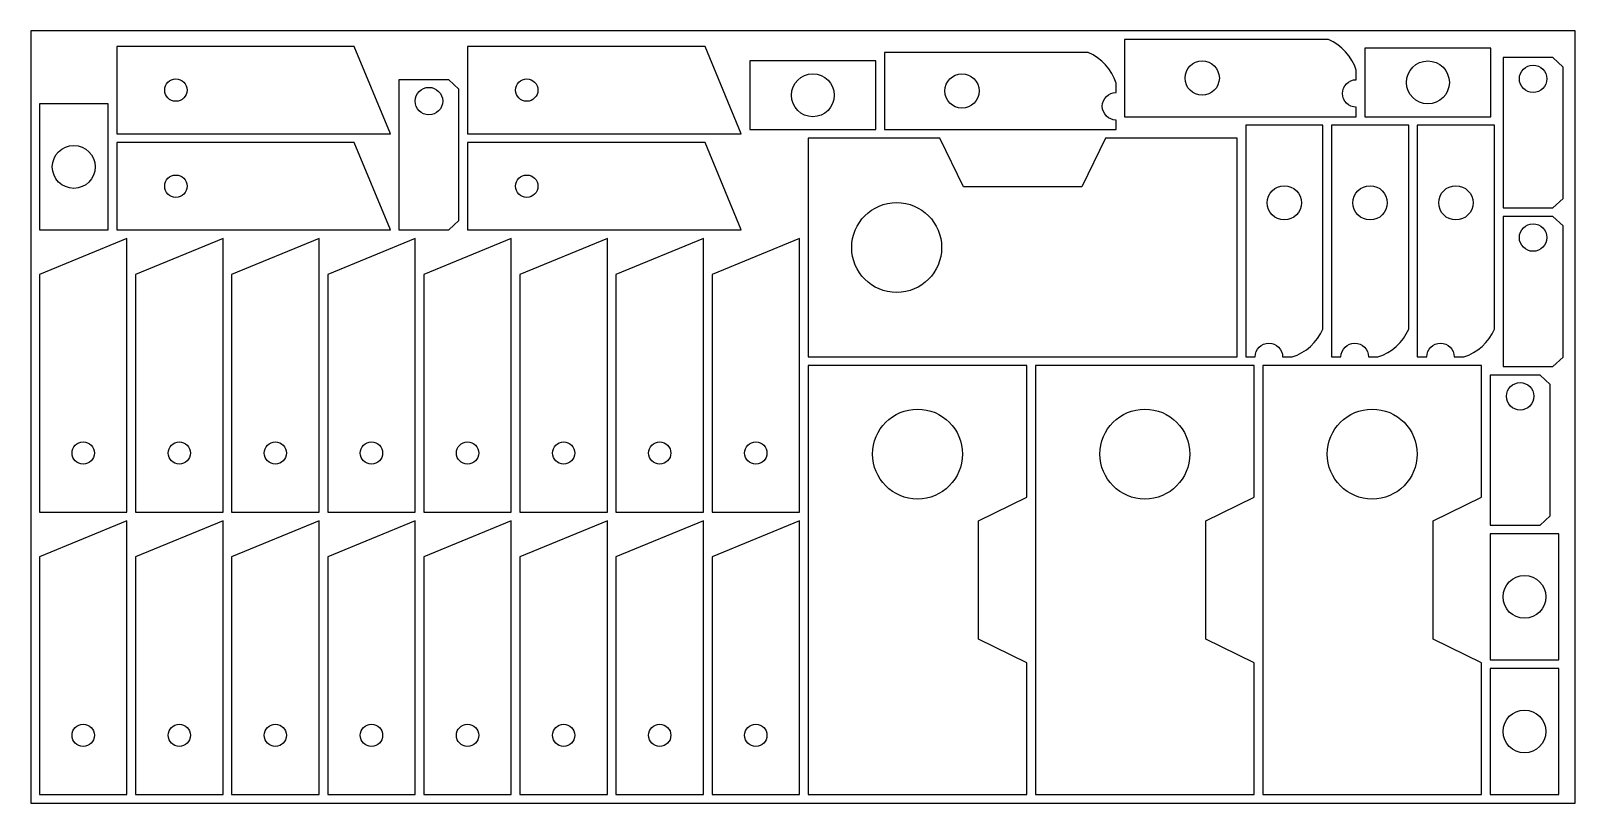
# Model space of a CAD drawing. Header units: metres. Extents: x 0 to 1800, y 0 to 900.
import ezdxf

# ---------------------------------------------------------------- set-up
doc = ezdxf.new("R2010")
doc.units = ezdxf.units.M

msp = doc.modelspace()

# ---------------------------------------------------------------- linework, layer by layer
for points in [[(0, 0), (1800, 0), (1800, 900), (0, 900)], [(419, 780), (377, 882), (100, 882), (100, 780)], [(828, 780), (786, 882), (509, 882), (509, 780)], [(838, 785), (984.9, 785), (984.9, 865), (838, 865)], [(1554.9, 800), (1701.8, 800), (1701.8, 880), (1554.9, 880)], [(1716, 868.8), (1716, 693.8), (1774.1, 693.8), (1786, 704.8), (1786, 857.9), (1774.1, 868.8)], [(429, 843), (429, 668), (487.1, 668), (499, 678.9), (499, 832.1), (487.1, 843)], [(10, 814.9), (10, 668), (90, 668), (90, 814.9)], [(906, 520), (1406, 520), (1406, 775), (1252.5, 775), (1225.1, 718.4), (1086.9, 718.4), (1059.5, 775), (906, 775)], [(419, 668), (377, 770), (100, 770), (100, 668)], [(828, 668), (786, 770), (509, 770), (509, 668)], [(1716, 683.8), (1716, 508.8), (1774.1, 508.8), (1786, 519.8), (1786, 672.9), (1774.1, 683.8)], [(112, 658), (10, 616), (10, 339), (112, 339)], [(224, 658), (122, 616), (122, 339), (224, 339)], [(336, 658), (234, 616), (234, 339), (336, 339)], [(448, 658), (346, 616), (346, 339), (448, 339)], [(560, 658), (458, 616), (458, 339), (560, 339)], [(672, 658), (570, 616), (570, 339), (672, 339)], [(784, 658), (682, 616), (682, 339), (784, 339)], [(896, 658), (794, 616), (794, 339), (896, 339)], [(906, 510), (906, 10), (1161, 10), (1161, 163.5), (1104.4, 190.9), (1104.4, 329.1), (1161, 356.5), (1161, 510)], [(1171, 510), (1171, 10), (1426, 10), (1426, 163.5), (1369.4, 190.9), (1369.4, 329.1), (1426, 356.5), (1426, 510)], [(1436, 510), (1436, 10), (1691, 10), (1691, 163.5), (1634.4, 190.9), (1634.4, 329.1), (1691, 356.5), (1691, 510)], [(1701, 498.8), (1701, 323.8), (1759.1, 323.8), (1771, 334.8), (1771, 487.9), (1759.1, 498.8)], [(112, 329), (10, 287), (10, 10), (112, 10)], [(224, 329), (122, 287), (122, 10), (224, 10)], [(336, 329), (234, 287), (234, 10), (336, 10)], [(448, 329), (346, 287), (346, 10), (448, 10)], [(560, 329), (458, 287), (458, 10), (560, 10)], [(672, 329), (570, 287), (570, 10), (672, 10)], [(784, 329), (682, 287), (682, 10), (784, 10)], [(896, 329), (794, 287), (794, 10), (896, 10)], [(1701, 313.8), (1701, 166.9), (1781, 166.9), (1781, 313.8)], [(1701, 156.9), (1701, 10), (1781, 10), (1781, 156.9)]]:
    msp.add_lwpolyline(points, close=True)
for points in [[(1274.9, 800), (1544.9, 800), (1544.9, 811.1, -1), (1544.9, 843.1), (1544.9, 854.1, 0.214209), (1512.5, 890), (1274.9, 890)], [(994.9, 785), (1264.9, 785), (1264.9, 796.1, -1), (1264.9, 828.1), (1264.9, 839.1, 0.214209), (1232.5, 875), (994.9, 875)], [(1345.3, 845, -1), (1385.3, 845, -1)], [(1603.4, 840, -1), (1653.4, 840, -1)], [(886.5, 825, -1), (936.5, 825, -1)], [(1065.3, 830, -1), (1105.3, 830, -1)], [(1751, 860.1, -1), (1751, 828.1, -1)], [(169, 844, -1), (169, 818, -1)], [(464, 834.2, -1), (464, 802.2, -1)], [(578, 844, -1), (578, 818, -1)], [(1416, 790), (1416, 520), (1427.1, 520, -1), (1459.1, 520), (1470.1, 520, 0.214209), (1506, 552.4), (1506, 790)], [(1516, 790), (1516, 520), (1527.1, 520, -1), (1559.1, 520), (1570.1, 520, 0.214209), (1606, 552.4), (1606, 790)], [(1616, 790), (1616, 520), (1627.1, 520, -1), (1659.1, 520), (1670.1, 520, 0.214209), (1706, 552.4), (1706, 790)], [(50, 766.5, -1), (50, 716.5, -1)], [(169, 732, -1), (169, 706, -1)], [(578, 732, -1), (578, 706, -1)], [(1461, 719.6, -1), (1461, 679.6, -1)], [(1561, 719.6, -1), (1561, 679.6, -1)], [(1661, 719.6, -1), (1661, 679.6, -1)], [(956.8, 647.5, -1), (1061.6, 647.5, -1)], [(1751, 675.1, -1), (1751, 643.1, -1)], [(1736, 490.1, -1), (1736, 458.1, -1)], [(1033.5, 459.2, -1), (1033.5, 354.4, -1)], [(1298.5, 459.2, -1), (1298.5, 354.4, -1)], [(1563.5, 459.2, -1), (1563.5, 354.4, -1)], [(48, 408, -1), (74, 408, -1)], [(160, 408, -1), (186, 408, -1)], [(272, 408, -1), (298, 408, -1)], [(384, 408, -1), (410, 408, -1)], [(496, 408, -1), (522, 408, -1)], [(608, 408, -1), (634, 408, -1)], [(720, 408, -1), (746, 408, -1)], [(832, 408, -1), (858, 408, -1)], [(1741, 265.4, -1), (1741, 215.4, -1)], [(1741, 108.5, -1), (1741, 58.5, -1)], [(48, 79, -1), (74, 79, -1)], [(160, 79, -1), (186, 79, -1)], [(272, 79, -1), (298, 79, -1)], [(384, 79, -1), (410, 79, -1)], [(496, 79, -1), (522, 79, -1)], [(608, 79, -1), (634, 79, -1)], [(720, 79, -1), (746, 79, -1)], [(832, 79, -1), (858, 79, -1)]]:
    msp.add_lwpolyline(points, format="xyb", close=True)

doc.saveas('drawing.dxf')
